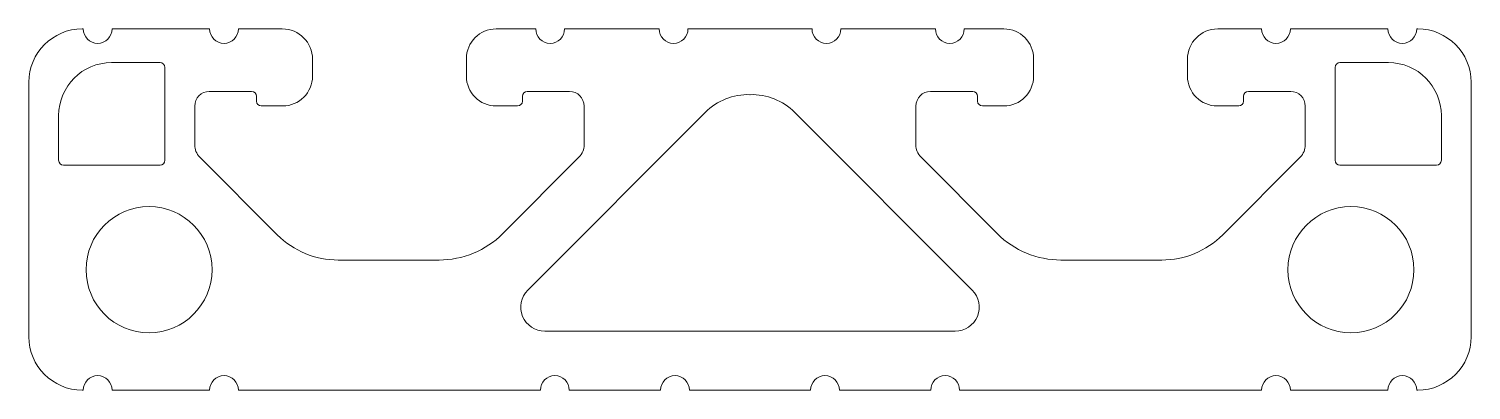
# Model space of a CAD drawing. Header units: inches. Extents: x -1.5 to 1.5, y -0.38 to 0.38.
import ezdxf

# ---------------------------------------------------------------- set-up
doc = ezdxf.new("R2010")
doc.units = ezdxf.units.IN
doc.header["$MEASUREMENT"] = 0

msp = doc.modelspace()

# ---------------------------------------------------------------- linework, layer by layer
at = {"color": 7, "linetype": 'Continuous', "lineweight": 15}
for p, q in [((-1.3868, 0.375), (-1.3891, 0.375)), ((-1.124, 0.375), (-1.3268, 0.375)), ((-0.9729, 0.375), (-1.064, 0.375)), ((-0.4456, 0.375), (-0.528, 0.375)), ((-0.189, 0.375), (-0.3856, 0.375)), ((0.129, 0.375), (-0.129, 0.375)), ((0.3856, 0.375), (0.189, 0.375)), ((0.528, 0.375), (0.4456, 0.375)), ((1.064, 0.375), (0.9729, 0.375)), ((1.3268, 0.375), (1.124, 0.375)), ((1.3891, 0.375), (1.3868, 0.375)), ((-1.227, 0.305), (-1.328, 0.305)), ((-0.91, 0.277), (-0.91, 0.3121)), ((-0.59, 0.313), (-0.59, 0.277)), ((0.59, 0.277), (0.59, 0.313)), ((0.91, 0.3121), (0.91, 0.277)), ((1.328, 0.305), (1.227, 0.305)), ((-1.217, 0.1022), (-1.217, 0.295)), ((1.217, 0.295), (1.217, 0.1022)), ((-1.5, 0.2641), (-1.5, -0.2641)), ((-1.1247, 0.245), (-1.0366, 0.245)), ((-0.4634, 0.245), (-0.3753, 0.245)), ((0.3753, 0.245), (0.4634, 0.245)), ((1.0366, 0.245), (1.1247, 0.245)), ((1.5, -0.2641), (1.5, 0.2641)), ((-1.155, 0.1339), (-1.155, 0.2147)), ((-1.0266, 0.235), (-1.0266, 0.225)), ((-1.0166, 0.215), (-0.972, 0.215)), ((-0.528, 0.215), (-0.4834, 0.215)), ((-0.4734, 0.225), (-0.4734, 0.235)), ((-0.345, 0.2147), (-0.345, 0.1339)), ((0.345, 0.1339), (0.345, 0.2147)), ((0.4734, 0.235), (0.4734, 0.225)), ((0.4834, 0.215), (0.528, 0.215)), ((0.972, 0.215), (1.0166, 0.215)), ((1.0266, 0.225), (1.0266, 0.235)), ((1.155, 0.2147), (1.155, 0.1339)), ((-1.438, 0.195), (-1.438, 0.1022)), ((-0.0929, 0.2019), (-0.462, -0.1674)), ((0.462, -0.1674), (0.0929, 0.2019)), ((1.438, 0.1022), (1.438, 0.195)), ((-1.428, 0.0922), (-1.227, 0.0922)), ((-0.9832, -0.0524), (-1.1448, 0.1092)), ((-0.3552, 0.1091), (-0.5146, -0.0502)), ((0.5146, -0.0502), (0.3552, 0.1091)), ((1.1448, 0.1092), (0.9832, -0.0524)), ((1.227, 0.0922), (1.428, 0.0922)), ((-0.6468, -0.105), (-0.8563, -0.105)), ((0.8563, -0.105), (0.6468, -0.105)), ((-0.4267, -0.2527), (0.4267, -0.2527)), ((-1.3891, -0.375), (-1.3868, -0.375)), ((-1.3268, -0.375), (-1.124, -0.375)), ((-1.064, -0.375), (-0.436, -0.375)), ((-0.376, -0.375), (-0.186, -0.375)), ((-0.126, -0.375), (0.126, -0.375)), ((0.186, -0.375), (0.376, -0.375)), ((0.436, -0.375), (1.064, -0.375)), ((1.124, -0.375), (1.3268, -0.375)), ((1.3868, -0.375), (1.3891, -0.375))]:
    msp.add_line(p, q, dxfattribs=at)
for centre in [(-1.25, -0.125), (1.25, -0.125)]:
    msp.add_circle(centre, 0.131, dxfattribs=at)
for centre, radius, start, end in [((-1.3891, 0.2641), 0.1109, 90, 180), ((-1.3568, 0.375), 0.03, 180, 0), ((-1.094, 0.375), 0.03, 180, 0), ((-0.9729, 0.3121), 0.0629, 0, 90), ((-0.528, 0.313), 0.062, 90, 180), ((-0.4156, 0.375), 0.03, 180, 0), ((-0.159, 0.375), 0.03, 180, 0), ((0.159, 0.375), 0.03, 180, 0), ((0.4156, 0.375), 0.03, 180, 0), ((0.528, 0.313), 0.062, 0, 90), ((0.9729, 0.3121), 0.0629, 90, 180), ((1.094, 0.375), 0.03, 180, 0), ((1.3568, 0.375), 0.03, 180, 0), ((1.3891, 0.2641), 0.1109, 0, 90), ((-1.328, 0.195), 0.11, 90, 180), ((-1.227, 0.295), 0.01, 0, 90), ((1.227, 0.295), 0.01, 90, 180), ((1.328, 0.195), 0.11, 0, 90), ((-0.972, 0.277), 0.062, 270, 0), ((-0.528, 0.277), 0.062, 180, 270), ((0.528, 0.277), 0.062, 270, 0), ((0.972, 0.277), 0.062, 180, 270), ((-1.1247, 0.2147), 0.0303, 90, 180), ((-1.0366, 0.235), 0.01, 0, 90), ((-0.4634, 0.235), 0.01, 90, 180), ((-0.3753, 0.2147), 0.0303, 0, 90), ((0.3753, 0.2147), 0.0303, 90, 180), ((0.4634, 0.235), 0.01, 0, 90), ((1.0366, 0.235), 0.01, 90, 180), ((1.1247, 0.2147), 0.0303, 0, 90), ((-1.0166, 0.225), 0.01, 180, 270), ((-0.4834, 0.225), 0.01, 270, 0), ((-0.0045, 0.1135), 0.125, 87.9561, 135.0052), ((0.0045, 0.1135), 0.125, 44.9948, 92.0439), ((0.4834, 0.225), 0.01, 180, 270), ((1.0166, 0.225), 0.01, 270, 0), ((-1.12, 0.1339), 0.035, 180, 224.9948), ((-0.38, 0.1339), 0.035, 315.0052, 0), ((0.38, 0.1339), 0.035, 180, 224.9948), ((1.12, 0.1339), 0.035, 315.0052, 0), ((-1.428, 0.1022), 0.01, 180, 270), ((-1.227, 0.1022), 0.01, 270, 360), ((1.227, 0.1022), 0.01, 180, 270), ((1.428, 0.1022), 0.01, 270, 0), ((-0.8563, 0.0744), 0.1794, 224.9948, 270), ((-0.6468, 0.082), 0.187, 270, 315.0052), ((0.6468, 0.082), 0.187, 224.9948, 270), ((0.8563, 0.0744), 0.1794, 270, 315.0052), ((-0.4267, -0.2027), 0.05, 135.0052, 270), ((0.4267, -0.2027), 0.05, 270, 44.9948), ((-1.3891, -0.2641), 0.1109, 180, 270), ((1.3891, -0.2641), 0.1109, 270, 0), ((-1.3568, -0.375), 0.03, 0, 180), ((-1.094, -0.375), 0.03, 0, 180), ((-0.406, -0.375), 0.03, 0, 180), ((-0.156, -0.375), 0.03, 0, 180), ((0.156, -0.375), 0.03, 0, 180), ((0.406, -0.375), 0.03, 0, 180), ((1.094, -0.375), 0.03, 0, 180), ((1.3568, -0.375), 0.03, 0, 180)]:
    msp.add_arc(centre, radius, start, end, dxfattribs=at)

doc.saveas('drawing.dxf')
